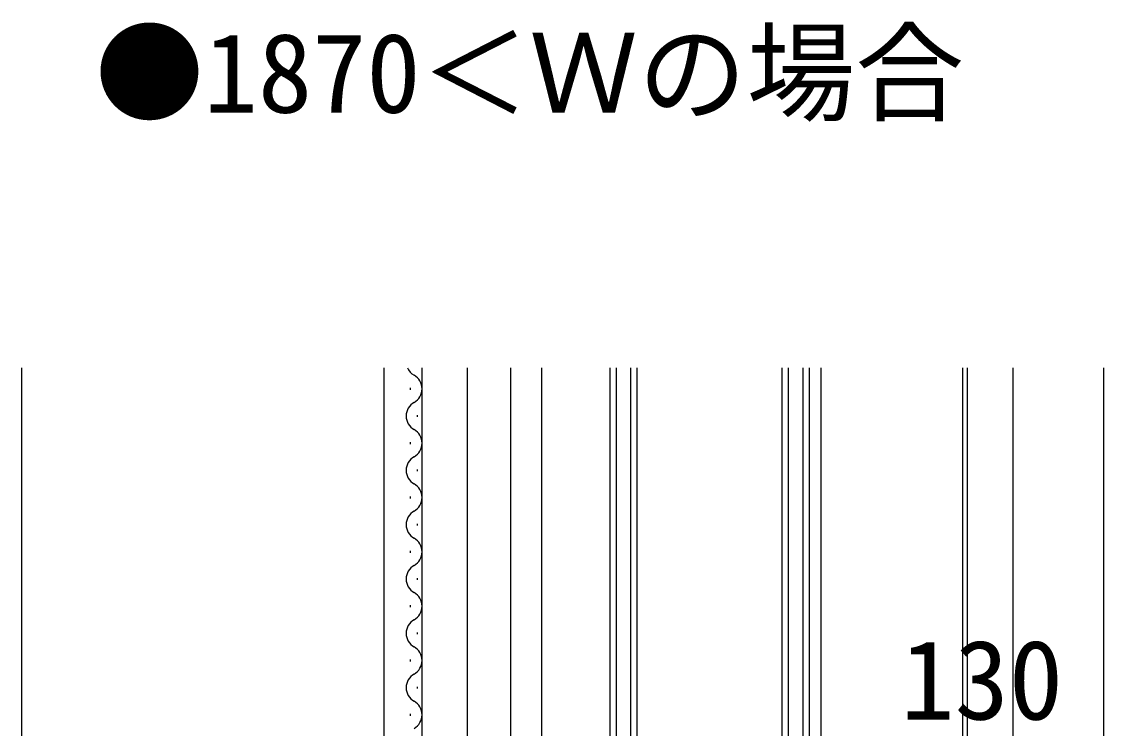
# Model space of a CAD drawing. Units: millimetres, scale not verified. Extents: x -525 to 525, y -783 to 779.
# Drawn here: x 79.3 to 198.7, y 165.9 to 243.9 of the extents above; entities that cross this region are included whole.
import ezdxf
from ezdxf.enums import TextEntityAlignment as Align

# ---------------------------------------------------------------- set-up
doc = ezdxf.new("R2010")
doc.units = ezdxf.units.MM
doc.header["$LTSCALE"] = 4
for name, color, linetype in [('0-1_USER1', 3, 'Continuous'), ('0-4_YKK_12', 2, 'Continuous'), ('0-7_YKK_D', 6, 'Continuous')]:
    doc.layers.add(name, color=color, linetype=linetype)
doc.styles.add('ＭＳ ゴシック', font='')
doc.styles.get('ＭＳ ゴシック').set_extended_font_data('MS Gothic')

msp = doc.modelspace()

# ---------------------------------------------------------------- linework, layer by layer
at = {"layer": '0-4_YKK_12'}
for p, q in [((119.25, 205.7), (119.25, 39.2)), ((123.45, 205.7), (123.45, 74.7)), ((128.45, 205.7), (128.45, 74.7)), ((133.25, 205.7), (133.25, 39.2)), ((136.7, 86.2), (136.7, 205.7)), ((144.2, 205.7), (144.2, 88.2)), ((144.9, 205.7), (144.9, 88.2)), ((146.5, 205.7), (146.5, 88.2)), ((147.2, 205.7), (147.2, 88.2)), ((163.2, 205.7), (163.2, 88.2)), ((163.9, 205.7), (163.9, 88.2)), ((165.5, 205.7), (165.5, 88.2)), ((166.2, 205.7), (166.2, 88.2)), ((167.5, 205.7), (167.5, 101.4)), ((183.2, 101.7), (183.2, 205.7)), ((183.7, 83.701), (183.7, 205.7)), ((188.7, 205.7), (188.7, 59.2)), ((198.7, 205.7), (198.7, 86.2)), ((122.208, 203.266), (122.208, 203.466)), ((122.968, 200.266), (122.968, 200.466)), ((122.208, 197.266), (122.208, 197.466)), ((122.968, 194.266), (122.968, 194.466)), ((122.208, 191.266), (122.208, 191.466)), ((122.968, 188.266), (122.968, 188.466)), ((122.208, 185.266), (122.208, 185.466)), ((122.968, 182.266), (122.968, 182.466)), ((122.208, 179.266), (122.208, 179.466)), ((122.968, 176.266), (122.968, 176.466)), ((122.208, 173.266), (122.208, 173.466)), ((122.968, 170.266), (122.968, 170.466)), ((122.208, 167.266), (122.208, 167.466))]:
    msp.add_line(p, q, dxfattribs=at)
for centre, start, end in [((123.426, 206.366), 202.78626, 240.79746), ((121.749, 203.366), 299.20254, 60.79746), ((123.426, 200.366), 119.20254, 240.79746), ((121.749, 197.366), 299.20254, 60.79746), ((123.426, 194.366), 119.20254, 240.79746), ((121.749, 191.366), 299.20254, 60.79746), ((123.426, 188.366), 119.20254, 240.79746), ((121.749, 185.366), 299.20254, 60.79746), ((123.426, 182.366), 119.20254, 240.79746), ((121.749, 179.366), 299.20254, 60.79746), ((123.426, 176.366), 119.20254, 240.79746), ((121.749, 173.366), 299.20254, 60.79746), ((123.426, 170.366), 119.20254, 240.79746), ((121.749, 167.366), 299.20254, 60.79746)]:
    msp.add_arc(centre, 1.718, start, end, dxfattribs=at)
at = {"layer": '0-7_YKK_D'}
msp.add_line((79.251, 205.7), (79.251, 39.2), dxfattribs=at)

# ---------------------------------------------------------------- texts
at = {"layer": '0-1_USER1', "style": 'ＭＳ ゴシック'}
msp.add_text('●1870＜Ｗの場合', height=8.798, dxfattribs=at).set_placement((87.364, 231.223), align=Align.BOTTOM_LEFT)
at = {"layer": '0-7_YKK_D', "style": 'ＭＳ ゴシック'}
msp.add_text('130', height=8.798, dxfattribs=at).set_placement((176.295, 164.2), align=Align.BOTTOM_LEFT)

doc.saveas('drawing.dxf')
